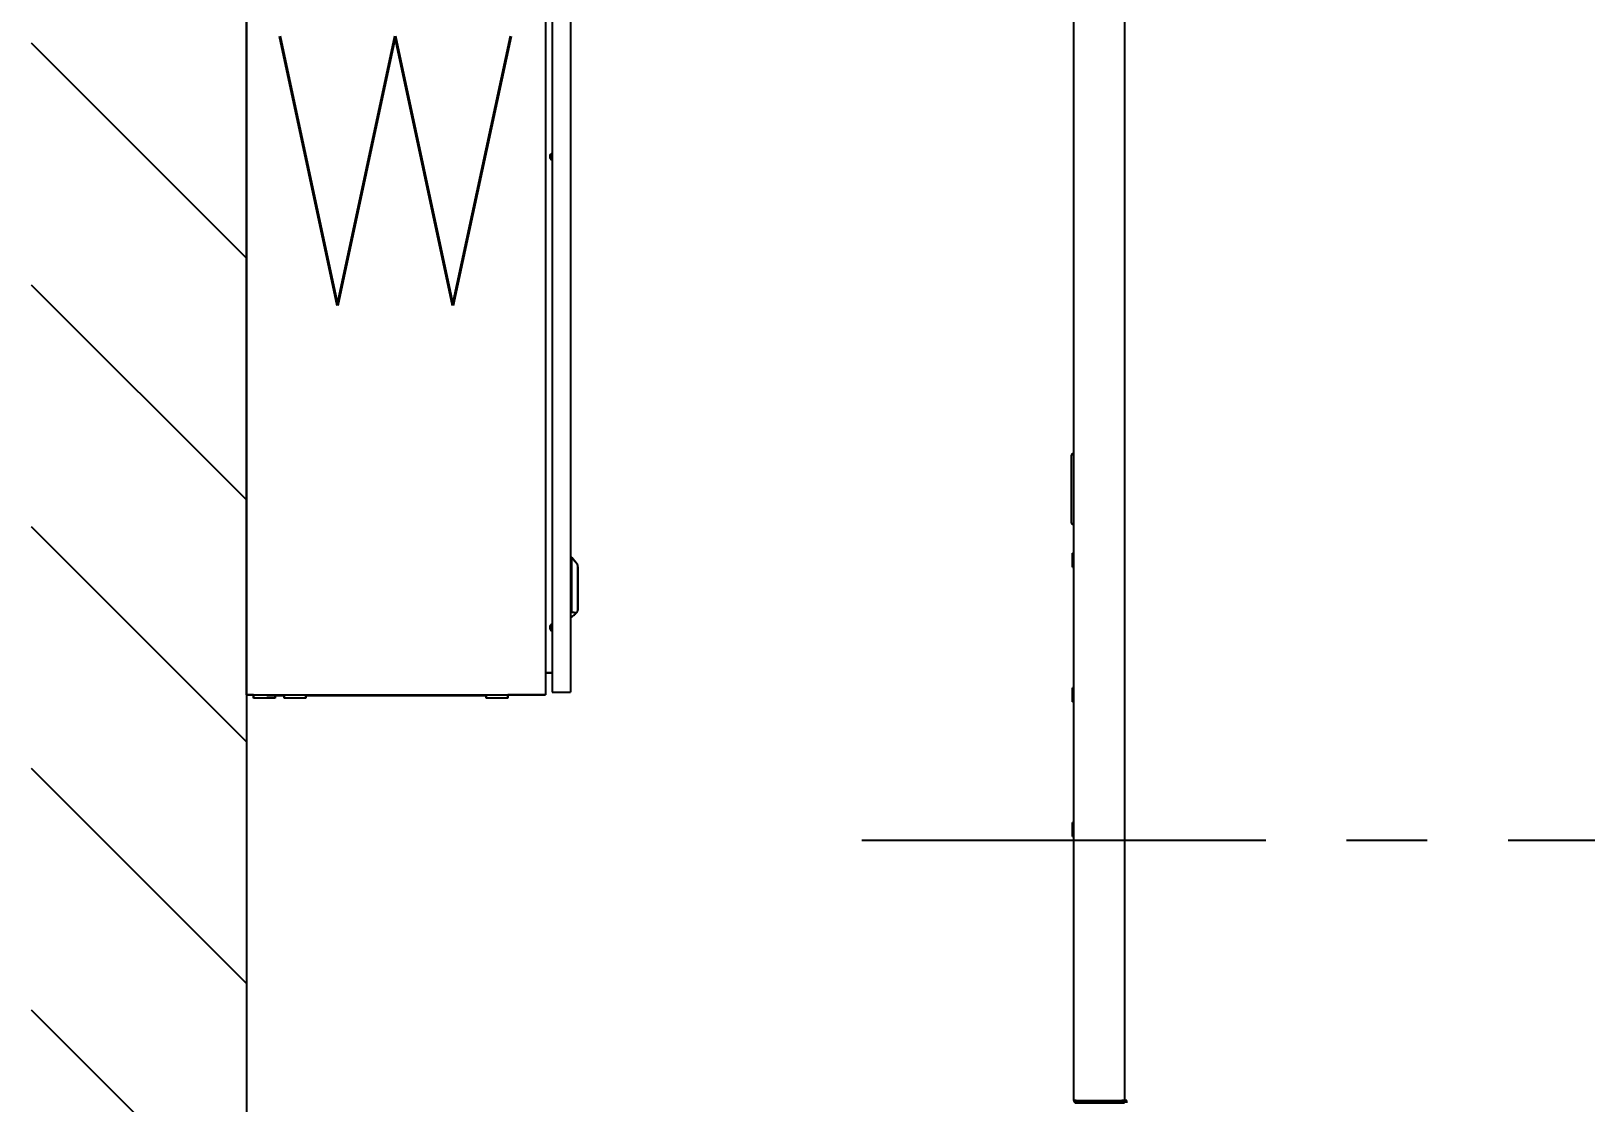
# Model space of a CAD drawing. Header units: inches. Extents: x 16559 to 58559, y 6500 to 36200.
# Drawn here: x 44012 to 45456, y 30095 to 31091 of the extents above; entities that cross this region are included whole.
import ezdxf

# ---------------------------------------------------------------- set-up
doc = ezdxf.new("R2010")
doc.units = ezdxf.units.IN
doc.header["$LTSCALE"] = 300
doc.linetypes.add('CENTRO', pattern=[2, 1.25, -0.25, 0.25, -0.25])
for name, color, linetype in [('ASSI', 254, 'CENTRO'), ('CAPANNONE', 4, 'Continuous'), ('MACCHINA', 40, 'Continuous'), ('TESTI', 3, 'Continuous')]:
    doc.layers.add(name, color=color, linetype=linetype)
doc.styles.get("Standard").update_dxf_attribs({"font": 'romans.shx'})

# ---------------------------------------------------------------- blocks, each defined once
blk = doc.blocks.new('A$Ccd749461')
at = {"layer": 'MACCHINA'}
for p, q in [((-1531.7, -241.8), (-1531.7, 898.8)), ((-1484.7, 898.8), (-1484.7, -241.8)), ((-1531.7, 358.8), (-1532.7, 358.8)), ((-1532.7, 293.6), (-1531.7, 293.6)), ((-1532.7, 266.5), (-1532.9, 266.3)), ((-1532.9, 266.3), (-1532.9, 265.5)), ((-1532.9, 265.5), (-1532.9, 253.7)), ((-1531.7, 266.5), (-1532.7, 266.5)), ((-1532.7, 265.6), (-1532.7, 266.5)), ((-1532.7, 253.5), (-1532.7, 265.6)), ((-1532.9, 253.7), (-1532.7, 253.5)), ((-1532.7, 253.5), (-1531.7, 253.5)), ((-1532.7, 141.5), (-1532.9, 141.3)), ((-1532.9, 141.3), (-1532.9, 140.5)), ((-1532.9, 140.5), (-1532.9, 128.7)), ((-1531.7, 141.5), (-1532.7, 141.5)), ((-1532.7, 140.6), (-1532.7, 141.5)), ((-1532.7, 128.5), (-1532.7, 140.6)), ((-1532.9, 128.7), (-1532.7, 128.5)), ((-1532.7, 128.5), (-1531.7, 128.5)), ((-1532.7, 16.5), (-1532.9, 16.3)), ((-1532.9, 16.3), (-1532.9, 15.5)), ((-1532.9, 15.5), (-1532.9, 3.7)), ((-1531.7, 16.5), (-1532.7, 16.5)), ((-1532.7, 15.6), (-1532.7, 16.5)), ((-1532.7, 3.5), (-1532.7, 15.6)), ((-1532.9, 3.7), (-1532.7, 3.5)), ((-1532.7, 3.5), (-1531.7, 3.5)), ((-1529.7, -241.8), (-1531.7, -241.8)), ((-1529.5, -241.8), (-1486.9, -241.8)), ((-1529.5, -244), (-1529.5, -242)), ((-1529.5, -242), (-1520.7, -242)), ((-1529.5, -244), (-1520.7, -244)), ((-1520.7, -242), (-1520.7, -244)), ((-1520.7, -242), (-1495.7, -242)), ((-1520.7, -244), (-1495.7, -244)), ((-1495.7, -242), (-1495.7, -244)), ((-1495.7, -242), (-1484.7, -242)), ((-1495.7, -244), (-1484.7, -244)), ((-1484.7, -241.8), (-1486.9, -241.8)), ((-1484.7, -242), (-1484.7, -244))]:
    blk.add_line(p, q, dxfattribs=at)
for centre, radius, start, end in [((-1532.7, 357.8), 1, 90, 180), ((-1532.7, 294.6), 1, 180, 270), ((-1527.5, -239.8), 2.2, 244.6322, 270), ((-1486.9, -239.8), 2.2, 270, 295.3678)]:
    blk.add_arc(centre, radius, start, end, dxfattribs=at)
for points, knots in [([(-1533.7, 353.4), (-1533.7, 354.3), (-1533.7, 356.1), (-1533.7, 357.6), (-1533.7, 357.8), (-1533.7, 357.8)], [0, 0, 0, 0, 0.332456, 0.665849, 1, 1, 1, 1]), ([(-1533.7, 338.7), (-1533.7, 339.5), (-1533.7, 341.2), (-1533.7, 343.6), (-1533.7, 346), (-1533.7, 348.3), (-1533.7, 350.2), (-1533.7, 351.7), (-1533.7, 352.8), (-1533.7, 353.3), (-1533.7, 353.4)], [0, 0, 0, 0, 0.117878, 0.241655, 0.369704, 0.5, 0.630296, 0.758345, 0.882122, 1, 1, 1, 1]), ([(-1533.7, 305.9), (-1533.7, 308.5), (-1533.7, 313.6), (-1533.7, 321.7), (-1533.7, 330.2), (-1533.7, 335.9), (-1533.7, 338.7)], [0, 0, 0, 0, 0.249252, 0.5, 0.750748, 1, 1, 1, 1]), ([(-1533.7, 299.1), (-1533.7, 299.4), (-1533.7, 300), (-1533.7, 301.5), (-1533.7, 303.5), (-1533.7, 305.1), (-1533.7, 305.9)], [0, 0, 0, 0, 0.247369, 0.5, 0.752631, 1, 1, 1, 1]), ([(-1533.7, 294.6), (-1533.7, 294.7), (-1533.7, 295), (-1533.7, 296.5), (-1533.7, 298.2), (-1533.7, 299.1)], [0, 0, 0, 0, 0.33454, 0.6679701, 1, 1, 1, 1])]:
    blk.add_open_spline(points, degree=3, knots=knots, dxfattribs=at)
for points in [[(-1529.5, -241.8), (-1529.8, -241.8), (-1530.4, -241.8), (-1531.1, -241.8), (-1531.6, -241.8), (-1531.7, -241.8), (-1531.7, -241.8)], [(-1531.7, -241.8), (-1531.7, -242.1), (-1531.6, -242.7), (-1531.1, -243.4), (-1530.4, -243.9), (-1529.8, -244), (-1529.5, -244)], [(-1529.7, -241.8), (-1529.7, -241.8), (-1529.7, -241.9), (-1529.6, -241.9), (-1529.6, -242), (-1529.5, -242), (-1529.5, -242)], [(-1482.5, -241.8), (-1482.8, -241.8), (-1483.4, -241.8), (-1484.1, -241.8), (-1484.6, -241.8), (-1484.7, -241.8), (-1484.7, -241.8)], [(-1482.5, -244), (-1482.5, -244), (-1482.5, -243.9), (-1482.5, -243.4), (-1482.5, -242.7), (-1482.5, -242.1), (-1482.5, -241.8)]]:
    blk.add_open_spline(points, degree=3, dxfattribs=at)

msp = doc.modelspace()

# ---------------------------------------------------------------- hatches: boundary and pattern name
at = {"layer": 'CAPANNONE'}
h = msp.add_hatch(dxfattribs=at)
h.set_pattern_fill('ANSI31', color=8, scale=50, angle=90)
h.set_pattern_definition([(135, (-8200, 0), (-112.2532, -112.2532), [])])
h.paths.add_polyline_path([(44012.265, 32974.28), (44012.265, 29474.28), (44212.265, 29474.28), (44212.265, 32974.28)])

# ---------------------------------------------------------------- linework, layer by layer
at = {"layer": 'ASSI'}
msp.add_line((44783.509, 30339.28), (48240.426, 30339.28), dxfattribs=at)
at = {"layer": 'CAPANNONE', "color": 1}
msp.add_line((44212.265, 32974.28), (44212.265, 29474.28), dxfattribs=at)
at = {"layer": 'MACCHINA', "color": 30}
for p, q in [((44212.265, 31474.28), (44212.265, 30474.28)), ((44212.265, 30474.28), (44212.265, 31474.28)), ((44489.765, 31474.28), (44489.765, 30474.28)), ((44495.987, 31471.78), (44495.987, 30476.78)), ((44512.987, 31471.78), (44512.987, 30476.78)), ((44495.987, 31453.78), (44495.987, 30494.78)), ((44494.603, 30974.28), (44495.487, 30975.672)), ((44495.487, 30972.888), (44494.603, 30974.28)), ((44494.948, 30974.28), (44495.106, 30975.071)), ((44495.106, 30973.489), (44494.948, 30974.28)), ((44495.106, 30975.071), (44495.487, 30975.672)), ((44495.487, 30972.888), (44495.106, 30973.489)), ((44495.487, 30977.149), (44495.487, 30971.412)), ((44495.487, 30975.672), (44495.487, 30977.149)), ((44495.487, 30971.412), (44495.487, 30972.888)), ((44514.306, 30601.83), (44512.987, 30601.83)), ((44514.543, 30601.525), (44512.987, 30601.525)), ((44514.612, 30601.444), (44512.987, 30601.444)), ((44514.287, 30600.292), (44512.987, 30600.292)), ((44514.287, 30601.83), (44514.306, 30601.83)), ((44514.287, 30551.062), (44514.287, 30601.525)), ((44514.287, 30601.525), (44514.543, 30601.525)), ((44515.353, 30600.56), (44514.287, 30600.292)), ((44514.287, 30551.062), (44514.287, 30600.292)), ((44514.306, 30601.83), (44514.611, 30601.445)), ((44515.353, 30600.56), (44514.612, 30601.444)), ((44514.912, 30601.086), (44515.353, 30600.56)), ((44518.718, 30596.551), (44515.353, 30600.56)), ((44515.353, 30600.56), (44519.474, 30595.649)), ((44519.887, 30553.761), (44519.887, 30593.337)), ((44519.887, 30593.337), (44519.887, 30552.516)), ((44514.287, 30551.062), (44512.987, 30551.062)), ((44514.585, 30546.98), (44512.987, 30546.98)), ((44514.585, 30546.98), (44512.987, 30546.98)), ((44512.987, 30546.98), (44512.987, 30546.73)), ((44512.987, 30546.73), (44514.299, 30546.73)), ((44512.987, 30546.73), (44514.287, 30546.73)), ((44514.287, 30551.062), (44518.632, 30550.447)), ((44518.632, 30550.447), (44514.287, 30551.062)), ((44518.101, 30549.931), (44518.632, 30550.447)), ((44494.454, 30534.78), (44495.346, 30534.78)), ((44494.948, 30536.78), (44495.106, 30537.571)), ((44494.948, 30536.78), (44495.106, 30537.571)), ((44495.106, 30535.989), (44494.948, 30536.78)), ((44495.346, 30534.78), (44494.948, 30536.78)), ((44495.106, 30537.571), (44495.487, 30538.172)), ((44495.106, 30537.571), (44495.487, 30538.172)), ((44495.487, 30535.388), (44495.106, 30535.989)), ((44495.487, 30539.649), (44495.487, 30534.78)), ((44495.487, 30538.172), (44495.487, 30539.649)), ((44495.487, 30534.78), (44495.987, 30534.78)), ((44489.765, 30494.78), (44495.987, 30494.78)), ((44495.987, 30494.78), (44489.765, 30494.78)), ((44489.765, 30494.78), (44489.765, 30474.28)), ((44212.265, 30474.28), (44489.765, 30474.28)), ((44218.765, 30474.28), (44212.265, 30474.28)), ((44218.765, 30474.28), (44218.765, 30471.28)), ((44218.765, 30471.28), (44218.765, 30474.28)), ((44231.265, 30474.28), (44231.265, 30473.78)), ((44231.265, 30473.78), (44247.265, 30473.78)), ((44238.765, 30471.28), (44238.765, 30473.78)), ((44238.765, 30473.78), (44238.765, 30471.28)), ((44247.265, 30473.78), (44238.765, 30473.78)), ((44247.265, 30474.28), (44247.265, 30471.28)), ((44247.265, 30471.28), (44247.265, 30473.78)), ((44267.265, 30471.28), (44267.265, 30474.28)), ((44267.265, 30473.78), (44420.265, 30473.78)), ((44267.265, 30473.78), (44267.265, 30471.28)), ((44434.765, 30473.78), (44267.265, 30473.78)), ((44420.265, 30473.78), (44434.765, 30473.78)), ((44434.765, 30474.28), (44434.765, 30471.28)), ((44434.765, 30471.28), (44434.765, 30473.78)), ((44454.765, 30471.28), (44454.765, 30474.28)), ((44454.765, 30474.28), (44454.765, 30471.28)), ((44489.765, 30474.28), (44454.765, 30474.28)), ((44495.987, 30476.78), (44512.987, 30476.78)), ((44238.765, 30471.28), (44218.765, 30471.28)), ((44238.765, 30471.28), (44218.765, 30471.28)), ((44267.265, 30471.28), (44247.265, 30471.28)), ((44267.265, 30471.28), (44247.265, 30471.28)), ((44454.765, 30471.28), (44434.765, 30471.28)), ((44454.765, 30471.28), (44434.765, 30471.28))]:
    msp.add_line(p, q, dxfattribs=at)
for centre, start, end in [((44497.015, 30974.28), 108.439776, 251.560224), ((44497.015, 30974.28), 118.044283, 241.955717), ((44497.015, 30536.78), 108.439776, 251.560224), ((44497.015, 30536.78), 118.044283, 217.979872)]:
    msp.add_arc(centre, 3.25, start, end, dxfattribs=at)
for points, knots in [([(44514.912, 30601.086), (44514.807, 30601.211), (44514.593, 30601.466), (44514.396, 30601.701), (44514.287, 30601.83), (44514.301, 30601.814), (44514.306, 30601.808)], [0, 0, 0, 0, 0.27262168, 0.55802267, 0.85348075, 1, 1, 1, 1]), ([(44519.887, 30593.337), (44519.818, 30594.004), (44519.696, 30595.183), (44519.014, 30596.137), (44518.718, 30596.551)], [0, 0, 0, 0, 0.566015139, 1, 1, 1, 1]), ([(44514.299, 30546.74), (44514.298, 30546.739), (44514.296, 30546.737), (44514.38, 30546.808), (44514.516, 30546.922), (44514.693, 30547.07), (44514.849, 30547.202), (44514.927, 30547.267)], [0, 0, 0, 0, 0.17386506, 0.40742581, 0.60980082, 0.80502226, 1, 1, 1, 1]), ([(44514.585, 30546.98), (44515.109, 30547.42), (44516.158, 30548.3), (44517.453, 30549.387), (44518.101, 30549.931)], [0, 0, 0, 0, 0.499746054, 1, 1, 1, 1]), ([(44518.632, 30550.447), (44518.949, 30550.881), (44519.449, 30551.563), (44519.821, 30552.727), (44519.864, 30553.398), (44519.887, 30553.761)], [0, 0, 0, 0, 0.44457158, 0.69919618, 1, 1, 1, 1])]:
    msp.add_open_spline(points, degree=3, knots=knots, dxfattribs=at)

# ---------------------------------------------------------------- block references
at = {"layer": 'MACCHINA'}
msp.add_blockref('A$Ccd749461', (46511.967, 30339.28), dxfattribs=at)

# ---------------------------------------------------------------- texts
at = {"layer": 'TESTI', "linetype": 'Continuous', "insert": (44350.363, 30836.01), "char_height": 250, "width": 4.547473508864641e-12, "attachment_point": 8}
msp.add_mtext('\\pxqc;W', dxfattribs=at)

doc.saveas('drawing.dxf')
